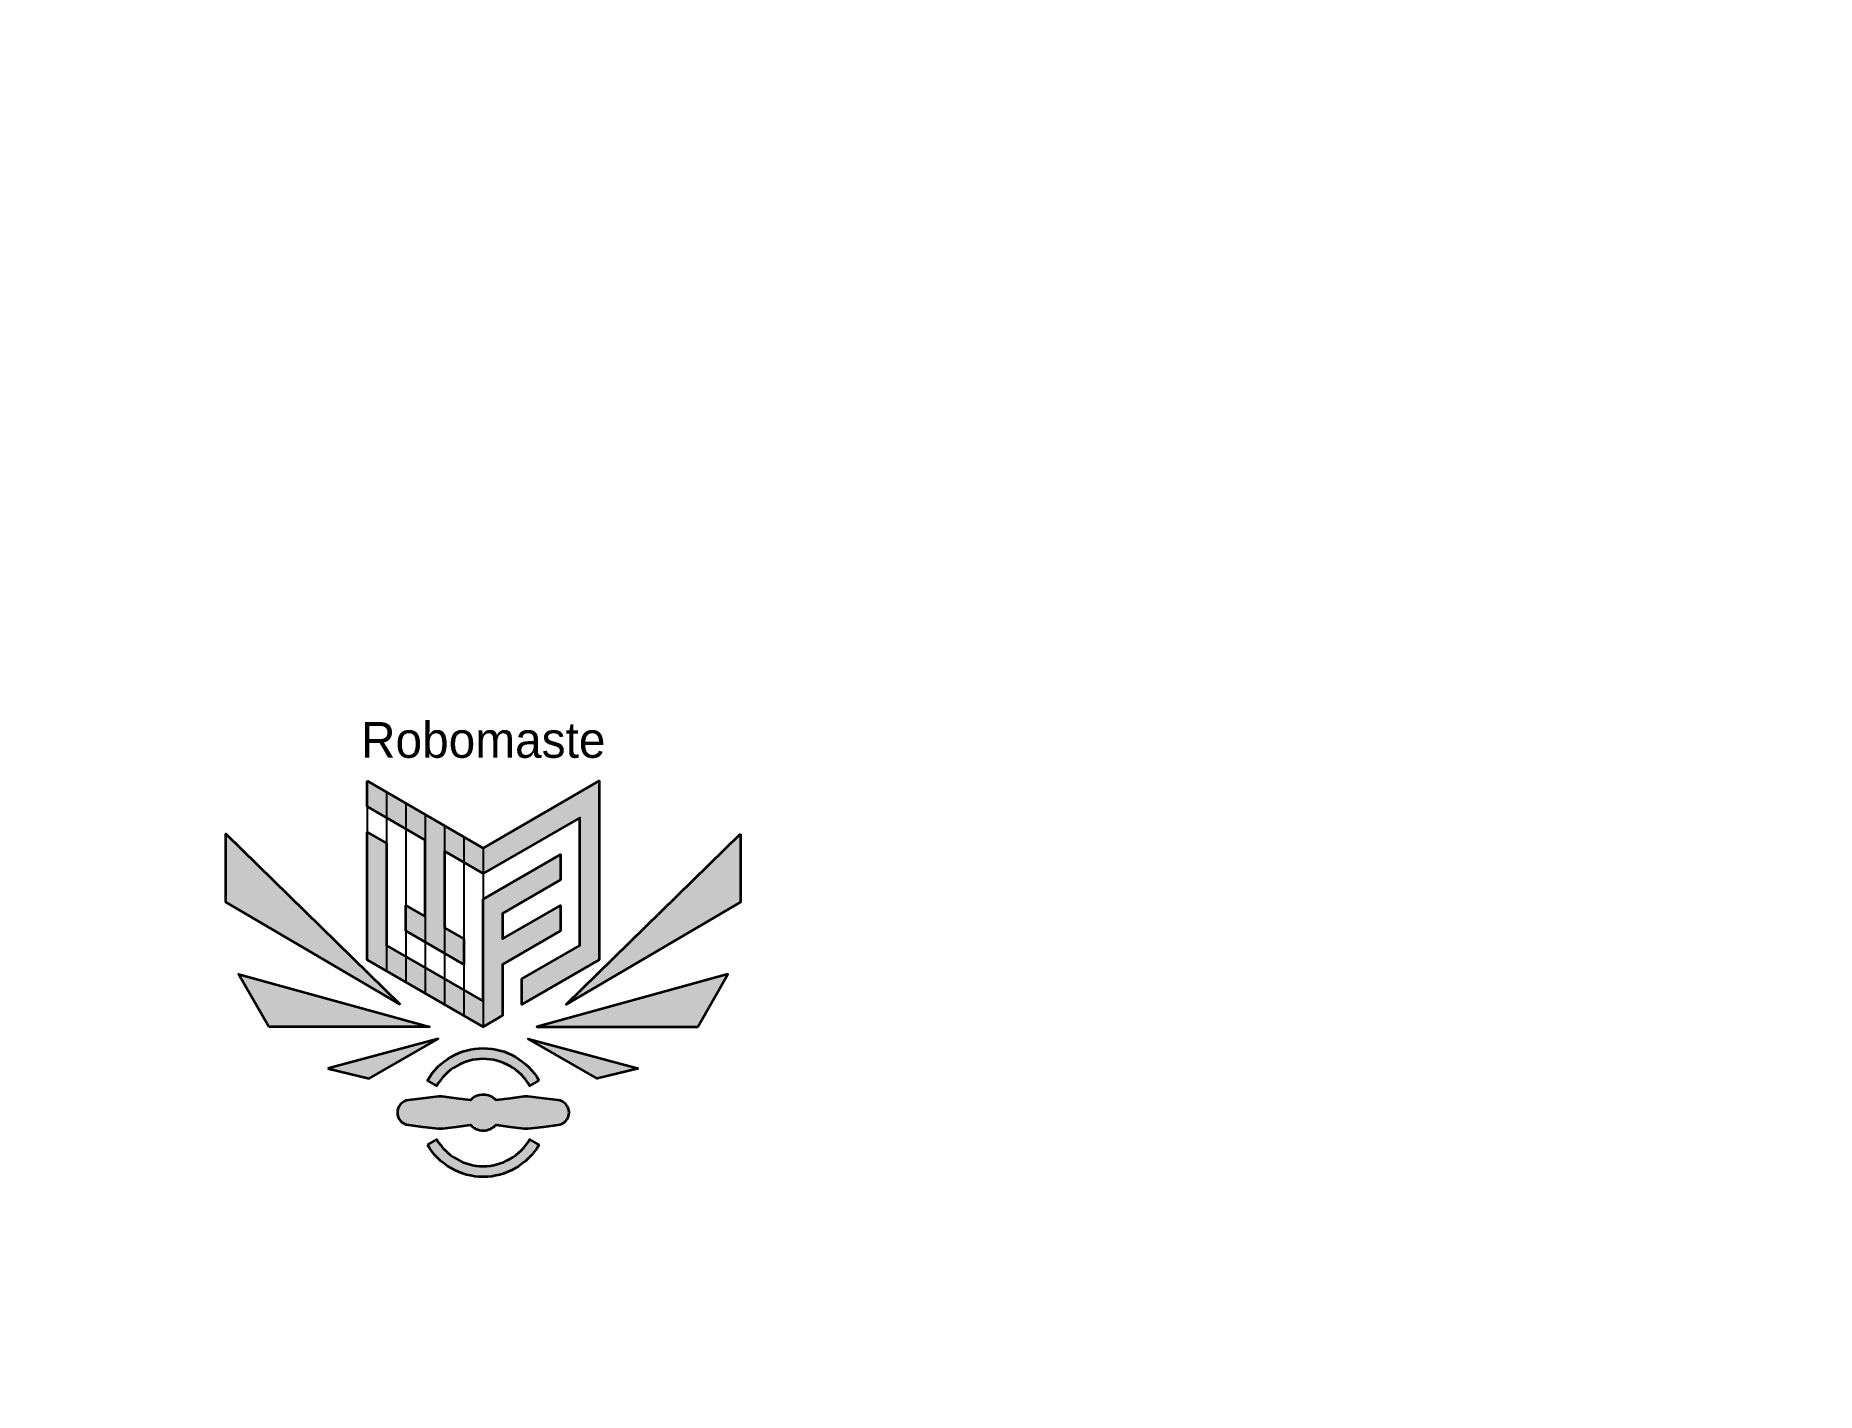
# Paper-space layout '布局1' of a CAD drawing. Header units: inches. Extents: x 1.05 to 9.45, y 0.8 to 7.2.
# The model-space entities are those that its viewports show. They can reach past a viewport. Long polylines and large blocks are cut down to what shows.
import ezdxf

# ---------------------------------------------------------------- set-up
doc = ezdxf.new("R2010")
doc.units = ezdxf.units.IN
doc.header["$MEASUREMENT"] = 0
doc.linetypes.add('ACAD_ISO02W100', pattern=[15, 12, -3])
doc.layers.add('main', color=7, linetype='Continuous', lineweight=35)
doc.layers.add('title', color=7, linetype='Continuous')
doc.layers.get('0').off()
doc.styles.get("Standard").update_dxf_attribs({"font": 'Arial.ttf'})

# ---------------------------------------------------------------- blocks, each defined once
blk = doc.blocks.new('*U1')
at = {"layer": '', "color": 3, "linetype": 'ACAD_ISO02W100'}
blk.add_line((0, 0), (24.99999999999999, -43.30127018922194), dxfattribs=at)
blk = doc.blocks.new('*U2')
at = {"color": 0, "linetype": 'ByBlock', "lineweight": -2, "transparency": 16777216, "rotation": 329.9999999999999}
for p in [(39.52404735808352, 118.75), (44.93670613173627, 115.625), (50.34936490538901, 112.5), (55.76202367904175, 109.375), (61.17468245269449, 106.25), (66.58734122634723, 103.125), (71.99999999999997, 100)]:
    blk.add_blockref('*U1', p, dxfattribs=at)
blk = doc.blocks.new('*U3')
at = {"color": 3, "linetype": 'ACAD_ISO02W100'}
blk.add_line((18.75, 32.47595264191645), (0, 0), dxfattribs=at)
blk = doc.blocks.new('*U4')
at = {"color": 0, "linetype": 'ByBlock', "lineweight": -2, "transparency": 16777216, "rotation": 270}
for p in [(39.52404735808352, 118.75), (39.52404735808352, 111.6071428571429), (39.52404735808352, 104.4642857142857), (39.52404735808352, 97.32142857142857), (39.52404735808352, 90.17857142857143), (39.52404735808352, 83.03571428571428), (39.52404735808352, 75.89285714285714), (39.52404735808352, 68.75)]:
    blk.add_blockref('*U3', p, dxfattribs=at)
blk = doc.blocks.new('*U5')
at = {"color": 3, "linetype": 'ACAD_ISO02W100'}
blk.add_line((0, 0), (18.75, -32.47595264191645), dxfattribs=at)
blk = doc.blocks.new('*U6')
at = {"color": 0, "linetype": 'ByBlock', "lineweight": -2, "transparency": 16777216, "rotation": 270}
for p in [(104.4759526419164, 118.75), (104.4759526419164, 111.6071428571429), (104.4759526419164, 104.4642857142857), (104.4759526419164, 97.32142857142857), (104.4759526419164, 90.17857142857143), (104.4759526419164, 83.03571428571428), (104.4759526419164, 75.89285714285714), (104.4759526419164, 68.75)]:
    blk.add_blockref('*U5', p, dxfattribs=at)
blk = doc.blocks.new('*U7')
at = {"color": 3, "linetype": 'ACAD_ISO02W100'}
blk.add_line((25, 43.30127018922194), (0, 0), dxfattribs=at)
blk = doc.blocks.new('*U8')
at = {"color": 0, "linetype": 'ByBlock', "lineweight": -2, "transparency": 16777216, "rotation": 210}
for p in [(99.06329386826368, 115.625), (104.4759526419164, 118.75), (93.65063509461093, 112.5), (82.82531754730545, 106.25), (88.2379763209582, 109.375), (71.99999999999997, 100), (77.41265877365271, 103.125)]:
    blk.add_blockref('*U7', p, dxfattribs=at)

msp = doc.modelspace()

# ---------------------------------------------------------------- hatches: boundary and pattern name
at = {"layer": 'title', "linetype": 'ACAD_ISO02W100', "true_color": 0xffe91a}
h = msp.add_hatch(color=2, dxfattribs=at)
h.dxf.hatch_style = 1
h.paths.add_polyline_path([(39.52404735808352, 118.75), (71.99999999999997, 100), (104.4759526419164, 118.75), (104.4759526419164, 68.74999999999999), (82.82531754730542, 56.24999999999998), (82.82531754730542, 63.39285714285712), (99.06329386826366, 72.76785714285712), (99.06329386826366, 108.4821428571428), (71.99999999999997, 92.85714285714286), (61.17468245269448, 99.10714285714286), (61.17468245269448, 77.67857142857143), (66.58734122634722, 74.55357142857143), (66.58734122634722, 67.41071428571429), (50.349364905389, 76.78571428571428), (50.349364905389, 83.92857142857143), (55.76202367904173, 80.80357142857143), (55.76202367904175, 102.2321428571429), (39.52404735808352, 111.6071428571429)])
at = {"layer": 'title', "linetype": 'ACAD_ISO02W100', "true_color": 0x393939}
h = msp.add_hatch(color=250, dxfattribs=at)
h.dxf.hatch_style = 1
h.paths.add_polyline_path([(48.81778016906234, 56.21165708246052), (7.105427357601002e-15, 84.87119154832543), (-1.4210854715202e-14, 104.0000000000001)])
h = msp.add_hatch(color=250, dxfattribs=at)
h.dxf.hatch_style = 1
h.paths.add_polyline_path([(39.52404735808352, 104.4642857142857), (44.93670613173626, 101.3392857142857), (44.93670613173623, 72.76785714285715), (71.99999999999997, 57.14285714285715), (71.99999999999997, 85.7142857142857), (93.65063509461092, 98.2142857142857), (93.65063509461092, 91.07142857142857), (77.4126587736527, 81.69642857142857), (77.4126587736527, 74.55357142857143), (93.65063509461092, 83.92857142857142), (93.65063509461092, 76.78571428571426), (77.4126587736527, 67.41071428571426), (77.41265877365268, 53.12499999999999), (71.99999999999997, 50.00000000000001), (39.52404735808352, 68.75)])
h = msp.add_hatch(color=250, dxfattribs=at)
h.dxf.hatch_style = 1
h.paths.add_polyline_path([(144, 103.9999999999999), (144, 84.81787408296374), (95.18221983093764, 56.21165708246053)])
h = msp.add_hatch(color=250, dxfattribs=at)
h.dxf.hatch_style = 1
h.paths.add_polyline_path([(11.99999999999993, 50.00000000000003), (3.571597753882088, 64.74970393070642), (56.99999999999997, 50.00000000000001)])
h = msp.add_hatch(color=250, dxfattribs=at)
h.dxf.hatch_style = 1
h.paths.add_polyline_path([(131.9999999999999, 49.99999999999995), (140.4398404277768, 64.69653844347174), (86.99999999999997, 50)])
h = msp.add_hatch(color=250, dxfattribs=at)
h.dxf.hatch_style = 1
h.paths.add_polyline_path([(28.53333781699186, 38.35314297038654), (40.14717140554064, 35.49492121593279), (59.4429642582421, 46.63535241366723)])
h = msp.add_hatch(color=250, dxfattribs=at)
h.dxf.hatch_style = 1
h.paths.add_polyline_path([(115.466662183008, 38.35314297038656), (103.8528285944593, 35.49492121593286), (84.55703574175786, 46.63535241366722)])
h = msp.add_hatch(color=250, dxfattribs=at)
h.dxf.hatch_style = 1
edge = h.paths.add_edge_path()
edge.add_line((87.58845726811987, 35), (84.99038105676655, 33.5))
edge.add_arc((71.99999999999997, 26), 15, 29.99999999999999, 150)
edge.add_line((59.00961894323339, 33.5), (56.41154273188008, 35))
edge.add_arc((71.99999999999997, 26), 18, 29.999999999999886, 150, ccw=False)
h = msp.add_hatch(color=250, dxfattribs=at)
h.dxf.hatch_style = 1
edge = h.paths.add_edge_path()
edge.add_line((88.94444444444441, 29.97523195999963), (84.49999999999997, 30.47213595499958))
edge.add_arc((83.99999999999997, 26), 4.5, 83.62062979155719, 97.18075578145829)
edge.add_line((83.43749999999997, 30.4647053374215), (79.49999999999997, 29.96862696659689))
edge.add_line((79.49999999999997, 29.96862696659689), (75.59362696659686, 29.47647022494767))
edge.add_arc((71.99999999999999, 26), 4.999999999999993, 44.05065342730244, 135.9513743259158)
edge.add_arc((72.00000000001762, 26.00000000004367), 4.999999999982325, 135.949346573198, 135.951374326416, ccw=False)
edge.add_line((68.40637303340309, 29.47647022494766), (64.49999999999997, 29.96862696659689))
edge.add_line((64.49999999999997, 29.96862696659689), (60.56249999999997, 30.4647053374215))
edge.add_arc((59.99999992053366, 25.99999880024827), 4.500001200275054, 82.81924512414496, 96.38431844521213)
edge.add_line((59.49961356174799, 30.47209274988955), (55.05555555555553, 29.97523195999963))
edge.add_arc((55.4999999999999, 25.99999999999978), 4.00000000000021, 96.37937020844143, 97.1807557814569)
edge.add_line((54.99999999999997, 29.96862696659689), (51.06249999999997, 29.47254859577227))
edge.add_arc((51.49999999999997, 26), 3.499999999999999, 97.18075578145829, 262.8192442185417)
edge.add_line((51.06249999999997, 22.52745140422773), (54.99999999999997, 22.03137303340311))
edge.add_arc((55.49999999999986, 25.99999999999997), 3.999999999999956, 262.8192442185432, 263.6206297915587)
edge.add_line((55.05555555555553, 22.02476804000037), (59.49999999999997, 21.52786404500042))
edge.add_arc((59.99999999999996, 26.00000000000001), 4.500000000000006, 263.6206297915573, 277.1807557814583)
edge.add_line((60.56249999999997, 21.5352946625785), (64.49999999999997, 22.03137303340311))
edge.add_line((64.49999999999997, 22.03137303340311), (68.40637303340309, 22.52352977505234))
edge.add_arc((71.99999999997252, 25.99999999991271), 4.999999999919575, 224.0486256735841, 224.0506534268021, ccw=False)
edge.add_arc((71.99999999999999, 26.00000000000001), 5.00000000000002, 224.0486256740843, 315.9493465726974)
edge.add_line((75.59362696659686, 22.52352977505234), (79.49999999999997, 22.03137303340311))
edge.add_line((79.49999999999997, 22.03137303340311), (83.43749999999997, 21.5352946625785))
edge.add_arc((83.99999999999997, 25.99999999999994), 4.499999999999936, 262.8192442185417, 276.3793702084429)
edge.add_line((84.49999999999997, 21.52786404500042), (88.94444444444443, 22.02476804000037))
edge.add_arc((88.49999999999996, 25.99999999999996), 3.999999999999964, 276.3793702084433, 277.1807557814585)
edge.add_line((88.99999999999997, 22.03137303340311), (92.93749999999997, 22.52745140422773))
edge.add_arc((92.49999999999997, 26), 3.499999999999999, 277.1807557814583, 442.8192442185418)
edge.add_line((92.93749999999997, 29.47254859577227), (88.99999999999997, 29.96862696659689))
edge.add_arc((88.49999999999996, 25.99999999999896), 4.000000000001031, 82.81924421854337, 83.62062979155868)
h = msp.add_hatch(color=250, dxfattribs=at)
h.dxf.hatch_style = 1
edge = h.paths.add_edge_path()
edge.add_line((56.41154273188008, 17), (59.00961894323339, 18.5))
edge.add_arc((71.99999999999997, 25.99999999999999), 15, 210, 329.9999999999999)
edge.add_line((84.99038105676655, 18.49999999999999), (87.58845726811987, 17))
edge.add_arc((71.99999999999997, 26), 18, 210, 330.00000000000006, ccw=False)

# ---------------------------------------------------------------- linework, layer by layer
at = {"layer": 'main', "color": 2, "linetype": 'Continuous', "true_color": 0xffe91a}
msp.add_lwpolyline([(39.52404735808352, 118.75), (71.99999999999997, 100), (104.4759526419164, 118.75), (104.4759526419164, 68.74999999999999), (82.82531754730542, 56.24999999999998), (82.82531754730542, 63.39285714285712), (99.06329386826366, 72.76785714285712), (99.06329386826366, 108.4821428571428), (71.99999999999997, 92.85714285714286), (61.17468245269448, 99.10714285714286), (61.17468245269448, 77.67857142857143), (66.58734122634722, 74.55357142857143), (66.58734122634722, 67.41071428571429), (50.349364905389, 76.78571428571428), (50.349364905389, 83.92857142857143), (55.76202367904173, 80.80357142857143), (55.76202367904175, 102.2321428571429), (39.52404735808352, 111.6071428571429)], close=True, dxfattribs=at)
at = {"layer": 'main', "color": 250, "true_color": 0x393939}
for points in [[(48.81778016906234, 56.21165708246052), (7.105427357601002e-15, 84.87119154832543), (-1.4210854715202e-14, 104.0000000000001)], [(144, 103.9999999999999), (144, 84.81787408296374), (95.18221983093764, 56.21165708246053)], [(11.99999999999993, 50.00000000000003), (3.571597753882088, 64.74970393070642), (56.99999999999997, 50.00000000000001)], [(131.9999999999999, 49.99999999999995), (140.4398404277768, 64.69653844347174), (86.99999999999997, 50)], [(28.53333781699186, 38.35314297038654), (40.14717140554064, 35.49492121593279), (59.4429642582421, 46.63535241366723)], [(115.466662183008, 38.35314297038656), (103.8528285944593, 35.49492121593286), (84.55703574175786, 46.63535241366722)]]:
    msp.add_lwpolyline(points, close=True, dxfattribs=at)
at = {"layer": 'main', "color": 250, "linetype": 'Continuous', "true_color": 0x393939}
msp.add_lwpolyline([(39.52404735808352, 104.4642857142857), (44.93670613173626, 101.3392857142857), (44.93670613173623, 72.76785714285715), (71.99999999999997, 57.14285714285715), (71.99999999999997, 85.7142857142857), (93.65063509461092, 98.2142857142857), (93.65063509461092, 91.07142857142857), (77.4126587736527, 81.69642857142857), (77.4126587736527, 74.55357142857143), (93.65063509461092, 83.92857142857142), (93.65063509461092, 76.78571428571426), (77.4126587736527, 67.41071428571426), (77.41265877365268, 53.12499999999999), (71.99999999999997, 50.00000000000001), (39.52404735808352, 68.75)], close=True, dxfattribs=at)
at = {"layer": 'main', "color": 250, "true_color": 0x393939}
for points in [[(87.58845726811987, 35), (84.99038105676655, 33.5, 0.5773502691896258), (59.00961894323339, 33.5), (56.41154273188008, 35, -0.5773502691896258)], [(88.94444444444441, 29.97523195999963), (84.49999999999997, 30.47213595499958, 0.05923635157678748), (83.43749999999997, 30.4647053374215), (79.49999999999997, 29.96862696659689), (75.59362696659686, 29.47647022494767, 0.4239636722579462), (68.40624999999997, 29.47634304082609, -8.847742518200922e-06), (68.40637303340309, 29.47647022494766), (64.49999999999997, 29.96862696659689), (60.56249999999997, 30.4647053374215, 0.05925801415591726), (59.49961356174799, 30.47209274988955), (55.05555555555553, 29.97523195999963, 0.003496718458176187), (54.99999999999997, 29.96862696659689), (51.06249999999997, 29.47254859577227, 0.8819171036881969), (51.06249999999997, 22.52745140422773), (54.99999999999997, 22.03137303340311, 0.003496718458176409), (55.05555555555553, 22.02476804000037), (59.49999999999997, 21.52786404500042, 0.05923635157678737), (60.56249999999997, 21.5352946625785), (64.49999999999997, 22.03137303340311), (68.40637303340309, 22.52352977505234, -8.847742518311944e-06), (68.40624999999997, 22.52365695917391, 0.4239636722579448), (75.59362696659686, 22.52352977505234), (79.49999999999997, 22.03137303340311), (83.43749999999997, 21.5352946625785, 0.05923635157678826), (84.49999999999997, 21.52786404500042), (88.94444444444443, 22.02476804000037, 0.003496718458175521), (88.99999999999997, 22.03137303340311), (92.93749999999997, 22.52745140422773, 0.8819171036881969), (92.93749999999997, 29.47254859577227), (88.99999999999997, 29.96862696659689, 0.003496718458175469)], [(56.41154273188008, 17), (59.00961894323339, 18.5, 0.5773502691896258), (84.99038105676655, 18.49999999999999), (87.58845726811987, 17, -0.5773502691896258)]]:
    msp.add_lwpolyline(points, format="xyb", close=True, dxfattribs=at)

# ---------------------------------------------------------------- block references
at = {"color": 3, "linetype": 'ACAD_ISO02W100'}
for name in ['*U2', '*U4', '*U8', '*U6']:
    msp.add_blockref(name, (0, 0), dxfattribs=at)

# ---------------------------------------------------------------- texts
at = {"layer": 'title', "color": 3, "linetype": 'ACAD_ISO02W100', "insert": (22.11846072754046, 135.2293861061212), "char_height": 10, "attachment_point": 1}
msp.add_mtext_dynamic_manual_height_columns('\\pxqc;{\\fPirulen|b0|i0|c0|p0;\\C2;\\c1763839;Robomaste}', width=99.76307854491901, gutter_width=1, heights=[0], dxfattribs=at)

psp = doc.layouts.new('布局1')

# ---------------------------------------------------------------- viewports
at = {"layer": '0', "color": 3, "linetype": 'ACAD_ISO02W100', "view_target_point": (62.32961285249621, 28.09364332056087)}
psp.add_viewport(center=(5.249999761581422, 3.999999761581421), size=(8.399999618530275, 6.399999618530274), view_center_point=(133.5268350204618, 109.3897592787864), view_height=379.5118573829227, dxfattribs=at)

doc.saveas('drawing.dxf')
